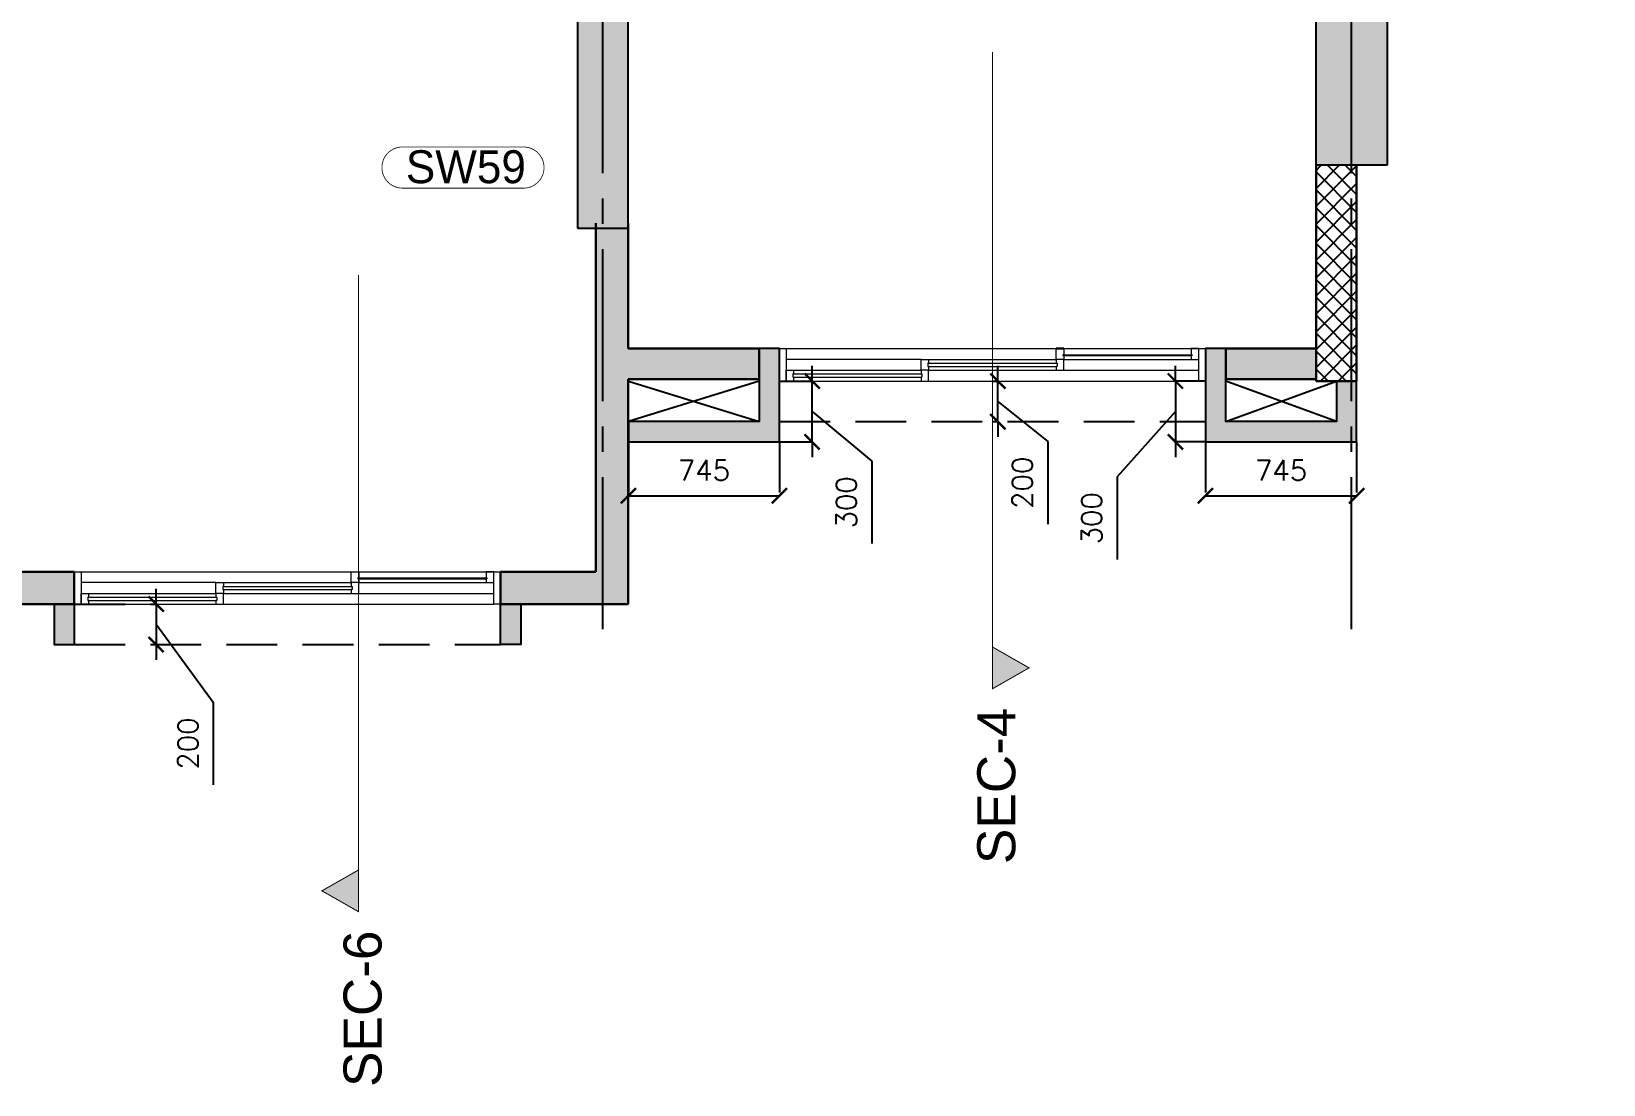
# Model space of a CAD drawing. Header units: millimetres. Extents: x 1181448 to 1317632, y -5734806 to -5633961.
# Drawn here: x 1210470 to 1218219, y -5731054 to -5725860 of the extents above; entities that cross this region are included whole.
import ezdxf

# ---------------------------------------------------------------- set-up
doc = ezdxf.new("R2010")
doc.units = ezdxf.units.MM
doc.header["$LTSCALE"] = 1000
doc.header["$MEASUREMENT"] = 0
for name, pattern in [('1BHK-A$0$AUDIT_D_120904163729-0', [0]), ('AUDIT_D_120904163729-0', [0]), ('T8(T9 IS SIMILAR) - TYPICAL FLOOR ELEVATION$1$AUDIT_D_120904163729-0', [0]), ('T8(T9 IS SIMILAR) - TYPICAL FLOOR ELEVATION$1$HIDDEN', [0.375, 0.25, -0.125]), ('T8_PROFILE SECTIONS$0$HIDDEN', [0.375, 0.25, -0.125]), ('T8_PROFILE SECTIONS$0$PHANTOM2', [1.25, 0.625, -0.125, 0.125, -0.125, 0.125, -0.125]), ('T8_REFUGE COLUMNS$0$CENTER2', [1.125, 0.75, -0.125, 0.125, -0.125])]:
    doc.linetypes.add(name, pattern=pattern)
doc.layers.get('0').update_dxf_attribs({"linetype": 'AUDIT_D_120904163729-0'})
for name, color, linetype in [('1BHK-A$0$A-HATCH -160', 251, '1BHK-A$0$AUDIT_D_120904163729-0'), ('A_dim', 1, 'Continuous'), ('T8(T9 IS SIMILAR) - REFUGE FLOOR$1$A_rail', 253, 'Continuous'), ('T8(T9 IS SIMILAR) - TYPICAL FLOOR ELEVATION$0$A-DIM', 1, 'T8(T9 IS SIMILAR) - TYPICAL FLOOR ELEVATION$1$AUDIT_D_120904163729-0'), ('T8(T9 IS SIMILAR) - TYPICAL FLOOR ELEVATION$1$A-WALL HATCH', 252, 'T8(T9 IS SIMILAR) - TYPICAL FLOOR ELEVATION$1$AUDIT_D_120904163729-0'), ('T8(T9 IS SIMILAR) - TYPICAL FLOOR ELEVATION$1$A-WALL-FEATURES', 6, 'T8(T9 IS SIMILAR) - TYPICAL FLOOR ELEVATION$1$AUDIT_D_120904163729-0'), ('T8_PROFILE SECTIONS$0$A-PROFILE SECTIONS', 81, 'T8_PROFILE SECTIONS$0$PHANTOM2'), ('T8_REFUGE COLUMNS$0$A-CENTERLINE', 193, 'T8_REFUGE COLUMNS$0$CENTER2'), ('T8_REFUGE COLUMNS$1$A-RCC COLS', 3, 'Continuous')]:
    doc.layers.add(name, color=color, linetype=linetype)
for name, color, linetype, lineweight in [('1BHK-A$1$A-WALL- 160', 6, 'Continuous', 30), ('1BHK-A$1$Window', 4, 'Continuous', 20), ('T8(T9 IS SIMILAR) - REFUGE FLOOR$0$D&W', 8, 'Continuous', 25), ('T8_REFUGE COLUMNS$0$A-COLUMN NO size reduce', 81, 'Continuous', 25)]:
    doc.layers.add(name, color=color, linetype=linetype, lineweight=lineweight)
doc.layers.add('T8_REFUGE COLUMNS$0$COL-HATCH', color=7, linetype='Continuous', lineweight=25, true_color=0xa3a3a3)
doc.styles.add('T8(T9 IS SIMILAR) - TYPICAL FLOOR ELEVATION$0$Romans 1', font='romans.shx', dxfattribs={"height": 100})
doc.styles.add('T8_PROFILE SECTIONS$0$arial', font='sanss___.ttf')
doc.styles.add('T8_REFUGE COLUMNS$0$STANDARD', font='GOTHIC.TTF')
doc.dimstyles.new('T8(T9 IS SIMILAR) - TYPICAL FLOOR ELEVATION$0$ALPINE S', dxfattribs={"dimscale": 0, "dimtxt": 100, "dimasz": 75, "dimexe": 0, "dimexo": 0, "dimgap": 75, "dimtad": 1, "dimdec": 0, "dimzin": 0, "dimdsep": 46, "dimtxsty": 'T8(T9 IS SIMILAR) - TYPICAL FLOOR ELEVATION$0$Romans 1', "dimblk": 'T8(T9 IS SIMILAR) - TYPICAL FLOOR ELEVATION$0$_ArchTick', "dimcen": 0.09, "dimclrd": 256, "dimclre": 256, "dimclrt": 7, "dimadec": 0, "dimazin": 0, "dimtfac": 1, "dimtdec": 0, "dimtofl": 0, "dimtmove": 1, "dimatfit": 0, "dimldrblk": 'T8(T9 IS SIMILAR) - TYPICAL FLOOR ELEVATION$0$_Open90', "dimfxl": 1, "dimtolj": 1, "dimtzin": 0, "dimarcsym": 0})

# ---------------------------------------------------------------- blocks, each defined once
blk = doc.blocks.new('T8_REFUGE COLUMNS')
at = {"layer": 'T8_REFUGE COLUMNS$0$COL-HATCH', "linetype": 'ByBlock'}
h = blk.add_hatch(color=256, dxfattribs=at)
h.dxf.hatch_style = 1
h.paths.add_polyline_path([(1213162.1, -5726829.9), (1213412.1, -5726829.9), (1213412.1, -5724474.9), (1213162.1, -5724474.9)])
h = blk.add_hatch(color=256, dxfattribs=at)
h.dxf.hatch_style = 1
h.paths.add_polyline_path([(1217152.1, -5726519.9), (1216802.1, -5726519.9), (1216802.1, -5724724.9), (1217152.1, -5724724.9)])
at = {"layer": 'T8_REFUGE COLUMNS$0$A-CENTERLINE'}
for p, q in [((1216977.1, -5728808.5), (1216977.1, -5698299.6)), ((1213287.1, -5728808.5), (1213287.1, -5698573.6))]:
    blk.add_line(p, q, dxfattribs=at)
at = {"layer": 'T8_REFUGE COLUMNS$0$A-COLUMN NO size reduce', "linetype": 'ByBlock', "const_width": 3.9}
blk.add_lwpolyline([(1212299.3, -5726633.2, -1), (1212299.3, -5726430), (1212895.2, -5726430, -1), (1212895.2, -5726633.2)], format="xyb", close=True, dxfattribs=at)
at = {"layer": 'T8_REFUGE COLUMNS$1$A-RCC COLS', "linetype": 'ByBlock'}
for points in [[(1213162.1, -5726829.9), (1213412.1, -5726829.9), (1213412.1, -5724474.9), (1213162.1, -5724474.9)], [(1217152.1, -5726519.9), (1216802.1, -5726519.9), (1216802.1, -5724724.9), (1217152.1, -5724724.9)]]:
    blk.add_lwpolyline(points, close=True, dxfattribs=at)
at = {"layer": 'T8_REFUGE COLUMNS$0$A-COLUMN NO size reduce', "linetype": 'ByBlock', "insert": (1212315.6, -5726446.3), "char_height": 162.5, "attachment_point": 1, "style": 'T8_REFUGE COLUMNS$0$STANDARD'}
blk.add_mtext_dynamic_manual_height_columns('SW59', width=444.685, gutter_width=500, heights=[0], dxfattribs=at)
blk = doc.blocks.new('1BHK-A$1$2100')
at = {"layer": '1BHK-A$1$Window', "color": 1, "lineweight": 13}
for p, q in [((1150876.5, -5693344.1), (1148842.5, -5693344.1)), ((1149507.5, -5693344.1), (1148880, -5693344.1)), ((1149507.5, -5693397.4), (1148880, -5693397.4)), ((1150173.7, -5693397.4), (1149545, -5693397.4)), ((1150211.2, -5693397.4), (1150876.5, -5693397.4)), ((1149507.5, -5693450.8), (1148842.5, -5693450.8)), ((1150173.7, -5693504.1), (1148842.5, -5693504.1)), ((1150173.7, -5693450.8), (1149545, -5693450.8)), ((1150839, -5693450.8), (1150211.2, -5693450.8)), ((1150839, -5693504.1), (1150211.2, -5693504.1))]:
    blk.add_line(p, q, dxfattribs=at)
at = {"layer": '1BHK-A$1$Window', "color": 5, "lineweight": 13}
for p, q in [((1149507.5, -5693374.4), (1148880, -5693374.4)), ((1149507.5, -5693378.9), (1148880, -5693378.9)), ((1150173.7, -5693416), (1149545, -5693416)), ((1150173.7, -5693432.2), (1149545, -5693432.2)), ((1150839, -5693469.3), (1150211.2, -5693469.3)), ((1150839, -5693485.5), (1150211.2, -5693485.5))]:
    blk.add_line(p, q, dxfattribs=at)
at = {"layer": '1BHK-A$1$Window', "color": 4, "lineweight": 13}
for points in [[(1148842.5, -5693344.1), (1148809.5, -5693344.1), (1148809.5, -5693504.1), (1148842.5, -5693504.1)], [(1148880, -5693378.9), (1148880, -5693397.4), (1148842.5, -5693397.4), (1148842.5, -5693344.1), (1148880, -5693344.1), (1148880, -5693374.4), (1148875.5, -5693374.4), (1148875.5, -5693378.9)], [(1149507.5, -5693378.9), (1149507.5, -5693397.4), (1149545, -5693397.4), (1149545, -5693344.1), (1149507.5, -5693344.1), (1149507.5, -5693374.4), (1149512, -5693374.4), (1149512, -5693378.9)], [(1150909.5, -5693344.1), (1150876.5, -5693344.1), (1150876.5, -5693504.1), (1150909.5, -5693504.1)], [(1149545, -5693432.2), (1149545, -5693450.8), (1149507.5, -5693450.8), (1149507.5, -5693397.4), (1149545, -5693397.4), (1149545, -5693416), (1149540.5, -5693416), (1149540.5, -5693432.2)], [(1150173.7, -5693432.2), (1150173.7, -5693450.8), (1150211.2, -5693450.8), (1150211.2, -5693397.4), (1150173.7, -5693397.4), (1150173.7, -5693416), (1150178.2, -5693416), (1150178.2, -5693432.2)], [(1150211.2, -5693485.5), (1150211.2, -5693504.1), (1150173.7, -5693504.1), (1150173.7, -5693450.8), (1150211.2, -5693450.8), (1150211.2, -5693469.3), (1150206.7, -5693469.3), (1150206.7, -5693485.5)], [(1150839, -5693485.5), (1150839, -5693504.1), (1150876.5, -5693504.1), (1150876.5, -5693450.8), (1150839, -5693450.8), (1150839, -5693469.3), (1150843.5, -5693469.3), (1150843.5, -5693485.5)]]:
    blk.add_lwpolyline(points, close=True, dxfattribs=at)
blk = doc.blocks.new('1BHK-A')
at = {"layer": '1BHK-A$0$A-HATCH -160', "linetype": 'ByBlock'}
h = blk.add_hatch(dxfattribs=at)
h.set_pattern_fill('HEX', color=256, scale=150)
h.paths.add_polyline_path([(1144639.9, -5727571.2), (1144639.7, -5727421.2), (1144639.8, -5727421.2), (1144639.8, -5726805.6), (1144799.8, -5726805.6), (1144799.5, -5728524.6), (1145269.9, -5728524.6), (1145269.9, -5728684.6), (1144639.5, -5728684.6), (1144639.7, -5727571.2)])
h.paths.add_polyline_path([(1147369.9, -5728524.6), (1147999.5, -5728524.6), (1147999.5, -5728684.6), (1147369.9, -5728684.6)])
h.paths.add_polyline_path([(1148299.5, -5724624.6), (1150189.8, -5724624.6), (1150189.8, -5722879.6), (1150039.8, -5722879.6), (1150039.8, -5724474.5), (1148299.5, -5724474.5)])
h.paths.add_polyline_path([(1150039.7, -5719224.6), (1150189.8, -5719224.6), (1150189.8, -5721774.6), (1150039.7, -5721774.6)])
h.paths.add_polyline_path([(1144599.6, -5723174.6), (1144759.6, -5723174.6), (1144759.6, -5723314.6), (1145789.5, -5723314.6), (1145789.5, -5723174.6), (1145949.5, -5723174.6), (1145949.5, -5723474.6), (1144599.6, -5723474.4)])
h.paths.add_polyline_path([(1144599.6, -5721924.6), (1144759.6, -5721924.6), (1144759.6, -5722524.6), (1144599.6, -5722524.6)])
h.paths.add_polyline_path([(1145549.4, -5721834.8), (1145789.5, -5721834.8), (1145789.5, -5722524.6), (1145949.5, -5722524.6), (1145949.5, -5721924.7), (1145789.5, -5721924.5), (1145789.5, -5721674.6), (1145549.4, -5721674.6)])
h = blk.add_hatch(dxfattribs=at)
h.set_pattern_fill('ANSI37', color=256, scale=500)
h.set_pattern_definition([(45, (0, -0.906), (-44.1941738, 44.1941738), []), (135, (0, -0.906), (-44.1941738, -44.1941738), [])])
h.paths.add_polyline_path([(1141249.5, -5723474.6), (1141899.2, -5723474.6), (1141899.2, -5723274.6), (1141249.5, -5723274.6)])
h.paths.add_polyline_path([(1141049.8, -5726520.2), (1141249.8, -5726520.2), (1141249.8, -5727581.2), (1141049.8, -5727581.2)])
h.paths.add_polyline_path([(1148199.5, -5727009.5), (1147999.5, -5727009.5), (1147999.5, -5728684.6), (1148199.5, -5728684.6)])
h = blk.add_hatch(dxfattribs=at)
h.set_pattern_fill('HEX', color=256, scale=150)
h.set_pattern_definition([(0, (-9e-05, 0.28), (0, 32.47595264), [18.75, -37.5]), (120, (-9e-05, 0.28), (-28.125, -16.23797632), [18.75, -37.5]), (60, (18.75, 0.28), (-28.125, 16.23797632), [18.75, -37.5])])
h.paths.add_polyline_path([(1143995, -5727424), (1144639.8, -5727424), (1144639.8, -5727574), (1143995, -5727574)])
h.paths.add_polyline_path([(1141695, -5727424), (1141249.5, -5727424), (1141249.5, -5727574), (1141695, -5727574)])
at = {"layer": '1BHK-A$1$A-WALL- 160', "linetype": 'ByBlock'}
for p, q in [((1141049.5, -5727584, 0.7), (1141049.5, -5726520.2)), ((1141249.5, -5727584, 0.7), (1141249.5, -5726520.2)), ((1144639.8, -5727424), (1144639.8, -5726805.6)), ((1144799.5, -5728524.6), (1144799.5, -5726805.6)), ((1141249.5, -5727424), (1141695, -5727424)), ((1141695, -5727424), (1141695, -5727574)), ((1142493, -5727424), (1142530.5, -5727424)), ((1143995, -5727424), (1144639.8, -5727424)), ((1143995, -5727424), (1143995.1, -5727574)), ((1141049.5, -5727584, 0.7), (1141249.5, -5727584, 0.7)), ((1141249.5, -5727574, 0.7), (1141695, -5727574)), ((1143995.1, -5727574), (1144639.5, -5727574)), ((1144639.5, -5728684.6), (1144639.5, -5727574)), ((1144799.5, -5728524.6), (1145269.9, -5728524.6)), ((1145269.9, -5728524.6), (1145269.9, -5728684.6)), ((1147369.9, -5728524.6), (1147999.5, -5728524.6)), ((1147369.9, -5728524.6), (1147369.9, -5728684.6)), ((1144639.5, -5728684.6), (1145269.9, -5728684.6)), ((1147369.9, -5728684.6), (1148199.5, -5728684.6))]:
    blk.add_line(p, q, dxfattribs=at)
for p in [(-7014.5, -34079.9, 0.7), (-3539.6, -35180.5)]:
    blk.add_blockref('1BHK-A$1$2100', p, dxfattribs=at)
blk = doc.blocks.new('T8(T9 IS SIMILAR) - TYPICAL FLOOR ELEVATION$0$_ArchTick')
at = {"color": 0, "linetype": 'ByBlock', "const_width": 0.15}
blk.add_lwpolyline([(-0.5, -0.5), (0.5, 0.5)], dxfattribs=at)
blk = doc.blocks.new('*D2279')
at = {"layer": 'T8(T9 IS SIMILAR) - TYPICAL FLOOR ELEVATION$0$A-DIM', "lineweight": -2, "transparency": 16777216}
for p, q in [((1211084.8, -5728684), (1211084.8, -5728609)), ((1211084.8, -5728684), (1211084.8, -5728884)), ((1211084.8, -5728784), (1211366.6, -5729168.4)), ((1211084.8, -5728884), (1211084.8, -5728959)), ((1211366.6, -5729168.4), (1211366.6, -5729575.6))]:
    blk.add_line(p, q, dxfattribs=at)
at = {"layer": 'T8(T9 IS SIMILAR) - TYPICAL FLOOR ELEVATION$0$A-DIM', "linetype": 'T8(T9 IS SIMILAR) - TYPICAL FLOOR ELEVATION$1$HIDDEN', "lineweight": -2, "transparency": 16777216}
for p, q in [((1210681.9, -5728684), (1211084.8, -5728684)), ((1210681.9, -5728884), (1211084.8, -5728884))]:
    blk.add_line(p, q, dxfattribs=at)
at = {"layer": 'T8(T9 IS SIMILAR) - TYPICAL FLOOR ELEVATION$0$A-DIM', "linetype": 'ByBlock', "lineweight": -2, "transparency": 16777216, "xscale": 75, "yscale": 75, "zscale": 75}
for p, rotation in [((1211084.8, -5728684), 270), ((1211084.8, -5728884), 90)]:
    blk.add_blockref('T8(T9 IS SIMILAR) - TYPICAL FLOOR ELEVATION$0$_ArchTick', p, dxfattribs=dict(at, rotation=rotation))
at = {"layer": 'T8(T9 IS SIMILAR) - TYPICAL FLOOR ELEVATION$0$A-DIM', "color": 7, "linetype": 'ByBlock', "transparency": 16777216, "insert": (1211241.6, -5729372), "char_height": 100, "attachment_point": 5, "rotation": 90, "style": 'T8(T9 IS SIMILAR) - TYPICAL FLOOR ELEVATION$0$Romans 1'}
blk.add_mtext('\\A1;200', dxfattribs=at)
blk = doc.blocks.new('T8(T9 IS SIMILAR) - TYPICAL FLOOR ELEVATION$0$_Open90')
at = {"color": 0, "linetype": 'ByBlock', "lineweight": -2}
for p, q in [((0, 0), (-1, 0)), ((-0.5, 0.5), (0, 0)), ((0, 0), (-0.5, -0.5))]:
    blk.add_line(p, q, dxfattribs=at)
blk = doc.blocks.new('*D2197')
at = {"layer": 'T8(T9 IS SIMILAR) - TYPICAL FLOOR ELEVATION$0$A-DIM', "lineweight": -2, "transparency": 16777216}
for p, q in [((1214318.2, -5727584.6), (1214318.2, -5727509.6)), ((1214318.2, -5727884.6), (1214318.2, -5727584.6)), ((1214318.2, -5727734.6), (1214611.7, -5727979)), ((1214318.2, -5727884.6), (1214318.2, -5727959.6)), ((1214611.7, -5727979), (1214611.7, -5728386.1))]:
    blk.add_line(p, q, dxfattribs=at)
at = {"layer": 'T8(T9 IS SIMILAR) - TYPICAL FLOOR ELEVATION$0$A-DIM', "linetype": 'T8(T9 IS SIMILAR) - TYPICAL FLOOR ELEVATION$1$HIDDEN', "lineweight": -2, "transparency": 16777216}
for p, q in [((1214156.8, -5727584.6), (1214318.2, -5727584.6)), ((1214156.8, -5727884.6), (1214318.2, -5727884.6))]:
    blk.add_line(p, q, dxfattribs=at)
at = {"layer": 'T8(T9 IS SIMILAR) - TYPICAL FLOOR ELEVATION$0$A-DIM', "linetype": 'ByBlock', "lineweight": -2, "transparency": 16777216, "xscale": 75, "yscale": 75, "zscale": 75}
for p, rotation in [((1214318.2, -5727584.6), 270), ((1214318.2, -5727884.6), 90)]:
    blk.add_blockref('T8(T9 IS SIMILAR) - TYPICAL FLOOR ELEVATION$0$_ArchTick', p, dxfattribs=dict(at, rotation=rotation))
at = {"layer": 'T8(T9 IS SIMILAR) - TYPICAL FLOOR ELEVATION$0$A-DIM', "color": 7, "linetype": 'ByBlock', "transparency": 16777216, "insert": (1214486.7, -5728182.6), "char_height": 100, "attachment_point": 5, "rotation": 90, "style": 'T8(T9 IS SIMILAR) - TYPICAL FLOOR ELEVATION$0$Romans 1'}
blk.add_mtext('\\A1;300', dxfattribs=at)
blk = doc.blocks.new('*D2198')
at = {"layer": 'T8(T9 IS SIMILAR) - TYPICAL FLOOR ELEVATION$0$A-DIM', "lineweight": -2, "transparency": 16777216}
for p, q in [((1215233.8, -5727584.6), (1215233.8, -5727509.6)), ((1215233.8, -5727784.6), (1215233.8, -5727584.6)), ((1215233.8, -5727684.6), (1215479.2, -5727882.7)), ((1215233.8, -5727784.6), (1215233.8, -5727859.6)), ((1215479.2, -5727882.7), (1215479.2, -5728289.8))]:
    blk.add_line(p, q, dxfattribs=at)
at = {"layer": 'T8(T9 IS SIMILAR) - TYPICAL FLOOR ELEVATION$0$A-DIM', "linetype": 'T8(T9 IS SIMILAR) - TYPICAL FLOOR ELEVATION$1$HIDDEN', "lineweight": -2, "transparency": 16777216}
for p, q in [((1215206.8, -5727584.6), (1215233.8, -5727584.6)), ((1215206.8, -5727784.6), (1215233.8, -5727784.6))]:
    blk.add_line(p, q, dxfattribs=at)
at = {"layer": 'T8(T9 IS SIMILAR) - TYPICAL FLOOR ELEVATION$0$A-DIM', "linetype": 'ByBlock', "lineweight": -2, "transparency": 16777216, "xscale": 75, "yscale": 75, "zscale": 75}
for p, rotation in [((1215233.8, -5727584.6), 270), ((1215233.8, -5727784.6), 90)]:
    blk.add_blockref('T8(T9 IS SIMILAR) - TYPICAL FLOOR ELEVATION$0$_ArchTick', p, dxfattribs=dict(at, rotation=rotation))
at = {"layer": 'T8(T9 IS SIMILAR) - TYPICAL FLOOR ELEVATION$0$A-DIM', "color": 7, "linetype": 'ByBlock', "transparency": 16777216, "insert": (1215354.2, -5728086.2), "char_height": 100, "attachment_point": 5, "rotation": 90, "style": 'T8(T9 IS SIMILAR) - TYPICAL FLOOR ELEVATION$0$Romans 1'}
blk.add_mtext('\\A1;200', dxfattribs=at)
blk = doc.blocks.new('*D2199')
at = {"layer": 'T8(T9 IS SIMILAR) - TYPICAL FLOOR ELEVATION$0$A-DIM', "linetype": 'T8(T9 IS SIMILAR) - TYPICAL FLOOR ELEVATION$1$HIDDEN', "lineweight": -2, "transparency": 16777216}
for p, q in [((1213412.3, -5727884.6), (1213412.3, -5728150.3)), ((1214156.8, -5727884.6), (1214156.8, -5728150.3))]:
    blk.add_line(p, q, dxfattribs=at)
at = {"layer": 'T8(T9 IS SIMILAR) - TYPICAL FLOOR ELEVATION$0$A-DIM', "lineweight": -2, "transparency": 16777216}
blk.add_line((1213412.3, -5728150.3), (1214156.8, -5728150.3), dxfattribs=at)
at = {"layer": 'T8(T9 IS SIMILAR) - TYPICAL FLOOR ELEVATION$0$A-DIM', "linetype": 'ByBlock', "lineweight": -2, "transparency": 16777216, "xscale": 75, "yscale": 75, "zscale": 75, "rotation": 180}
blk.add_blockref('T8(T9 IS SIMILAR) - TYPICAL FLOOR ELEVATION$0$_ArchTick', (1213412.3, -5728150.3), dxfattribs=at)
at = {"layer": 'T8(T9 IS SIMILAR) - TYPICAL FLOOR ELEVATION$0$A-DIM', "linetype": 'ByBlock', "lineweight": -2, "transparency": 16777216, "xscale": 75, "yscale": 75, "zscale": 75}
blk.add_blockref('T8(T9 IS SIMILAR) - TYPICAL FLOOR ELEVATION$0$_ArchTick', (1214156.8, -5728150.3), dxfattribs=at)
at = {"layer": 'T8(T9 IS SIMILAR) - TYPICAL FLOOR ELEVATION$0$A-DIM', "color": 7, "linetype": 'ByBlock', "transparency": 16777216, "insert": (1213784.5, -5728025.3), "char_height": 100, "attachment_point": 5, "style": 'T8(T9 IS SIMILAR) - TYPICAL FLOOR ELEVATION$0$Romans 1'}
blk.add_mtext('\\A1;745', dxfattribs=at)
blk = doc.blocks.new('*D2200')
at = {"layer": 'T8(T9 IS SIMILAR) - TYPICAL FLOOR ELEVATION$0$A-DIM', "linetype": 'T8(T9 IS SIMILAR) - TYPICAL FLOOR ELEVATION$1$HIDDEN', "lineweight": -2, "transparency": 16777216}
for p, q in [((1216256.8, -5727884.6), (1216256.8, -5728150.3)), ((1217001.9, -5727884.6), (1217001.9, -5728150.3))]:
    blk.add_line(p, q, dxfattribs=at)
at = {"layer": 'T8(T9 IS SIMILAR) - TYPICAL FLOOR ELEVATION$0$A-DIM', "lineweight": -2, "transparency": 16777216}
blk.add_line((1216256.8, -5728150.3), (1217001.9, -5728150.3), dxfattribs=at)
at = {"layer": 'T8(T9 IS SIMILAR) - TYPICAL FLOOR ELEVATION$0$A-DIM', "linetype": 'ByBlock', "lineweight": -2, "transparency": 16777216, "xscale": 75, "yscale": 75, "zscale": 75, "rotation": 180}
blk.add_blockref('T8(T9 IS SIMILAR) - TYPICAL FLOOR ELEVATION$0$_ArchTick', (1216256.8, -5728150.3), dxfattribs=at)
at = {"layer": 'T8(T9 IS SIMILAR) - TYPICAL FLOOR ELEVATION$0$A-DIM', "linetype": 'ByBlock', "lineweight": -2, "transparency": 16777216, "xscale": 75, "yscale": 75, "zscale": 75}
blk.add_blockref('T8(T9 IS SIMILAR) - TYPICAL FLOOR ELEVATION$0$_ArchTick', (1217001.9, -5728150.3), dxfattribs=at)
at = {"layer": 'T8(T9 IS SIMILAR) - TYPICAL FLOOR ELEVATION$0$A-DIM', "color": 7, "linetype": 'ByBlock', "transparency": 16777216, "insert": (1216629.4, -5728025.3), "char_height": 100, "attachment_point": 5, "style": 'T8(T9 IS SIMILAR) - TYPICAL FLOOR ELEVATION$0$Romans 1'}
blk.add_mtext('\\A1;745', dxfattribs=at)
blk = doc.blocks.new('*D2201')
at = {"layer": 'T8(T9 IS SIMILAR) - TYPICAL FLOOR ELEVATION$0$A-DIM', "lineweight": -2, "transparency": 16777216}
for p, q in [((1216108.5, -5727584.6), (1216108.5, -5727509.6)), ((1216108.5, -5727584.6), (1216108.5, -5727884.6)), ((1216108.5, -5727734.6), (1215821, -5728057.6)), ((1216108.5, -5727884.6), (1216108.5, -5727959.6)), ((1215821, -5728057.6), (1215821, -5728464.7))]:
    blk.add_line(p, q, dxfattribs=at)
at = {"layer": 'T8(T9 IS SIMILAR) - TYPICAL FLOOR ELEVATION$0$A-DIM', "linetype": 'T8(T9 IS SIMILAR) - TYPICAL FLOOR ELEVATION$1$HIDDEN', "lineweight": -2, "transparency": 16777216}
for p, q in [((1216256.8, -5727584.6), (1216108.5, -5727584.6)), ((1216256.8, -5727884.6), (1216108.5, -5727884.6))]:
    blk.add_line(p, q, dxfattribs=at)
at = {"layer": 'T8(T9 IS SIMILAR) - TYPICAL FLOOR ELEVATION$0$A-DIM', "linetype": 'ByBlock', "lineweight": -2, "transparency": 16777216, "xscale": 75, "yscale": 75, "zscale": 75}
for p, rotation in [((1216108.5, -5727584.6), 270), ((1216108.5, -5727884.6), 90)]:
    blk.add_blockref('T8(T9 IS SIMILAR) - TYPICAL FLOOR ELEVATION$0$_ArchTick', p, dxfattribs=dict(at, rotation=rotation))
at = {"layer": 'T8(T9 IS SIMILAR) - TYPICAL FLOOR ELEVATION$0$A-DIM', "color": 7, "linetype": 'ByBlock', "transparency": 16777216, "insert": (1215696, -5728261.1), "char_height": 100, "attachment_point": 5, "rotation": 90, "style": 'T8(T9 IS SIMILAR) - TYPICAL FLOOR ELEVATION$0$Romans 1'}
blk.add_mtext('\\A1;300', dxfattribs=at)
blk = doc.blocks.new('T8_PROFILE SECTIONS$0$MH')
at = {"layer": 'T8_PROFILE SECTIONS$0$A-PROFILE SECTIONS', "linetype": 'T8_PROFILE SECTIONS$0$HIDDEN', "ltscale": 2}
h = blk.add_hatch(color=256, dxfattribs=at)
h.dxf.hatch_style = 1
h.paths.add_polyline_path([(1140339.1, -5697424.8), (1140519.9, -5697528.1), (1140339.1, -5697631.3)])
at = {"layer": 'T8_PROFILE SECTIONS$0$A-PROFILE SECTIONS', "linetype": 'T8_PROFILE SECTIONS$0$HIDDEN', "ltscale": 2, "const_width": 5}
blk.add_lwpolyline([(1140339.1, -5697424.8), (1140339.1, -5697424.8), (1140519.9, -5697528.1), (1140339.1, -5697631.3)], close=True, dxfattribs=at)
blk.add_lwpolyline([(1140339.1, -5697424.8), (1140339.1, -5700565.7)], dxfattribs=at)
blk = doc.blocks.new('PROFILE SECTION LINE T9')
at = {"layer": 'T8_PROFILE SECTIONS$0$A-PROFILE SECTIONS', "linetype": 'ByBlock', "xscale": -1, "rotation": 180}
blk.add_blockref('T8_PROFILE SECTIONS$0$MH', (-1110850.7, -5714911.2, 0), dxfattribs=at)
at = {"layer": 'T8_PROFILE SECTIONS$0$A-PROFILE SECTIONS', "linetype": 'ByBlock', "rotation": 180}
blk.add_blockref('T8_PROFILE SECTIONS$0$MH', (1166703.8, -5716010.7, 0), dxfattribs=at)
at = {"layer": 'T8_PROFILE SECTIONS$0$A-PROFILE SECTIONS', "linetype": 'ByBlock', "char_height": 187.5, "attachment_point": 3, "rotation": 90, "style": 'T8_PROFILE SECTIONS$0$arial'}
for s, insert in [('SEC-4', (29413.9, -17579.2, 0)), ('SEC-6', (26290.2, -18678.6, 0))]:
    blk.add_mtext_dynamic_manual_height_columns(s, width=301.334, gutter_width=500, heights=[0], dxfattribs=dict(at, insert=insert))
blk = doc.blocks.new('T8(T9 IS SIMILAR) - TYPICAL FLOOR ELEVATION')
at = {"layer": 'T8(T9 IS SIMILAR) - TYPICAL FLOOR ELEVATION$1$A-WALL HATCH', "linetype": 'ByBlock'}
h = blk.add_hatch(dxfattribs=at)
h.set_pattern_fill('ZIGZAG', color=256, scale=250)
h.set_pattern_definition([(0, (0, 0), (31.25, 31.25), [31.25, -31.25]), (90, (31.25, 0), (-31.25, 31.25), [31.25, -31.25])])
h.paths.add_polyline_path([(1186332.7, -5719983.5), (1186332.7, -5719683.5), (1186432.7, -5719683.5), (1186432.7, -5719883.5), (1186982.7, -5719883.5), (1186982.7, -5719523.5), (1187082.7, -5719523.5), (1187082.7, -5719983.5)])
h.paths.add_polyline_path([(1190232.7, -5719983.5), (1190232.7, -5719683.5), (1190132.7, -5719683.5), (1190132.7, -5719883.5), (1189582.7, -5719883.5), (1189582.7, -5719523.5), (1189482.7, -5719523.5), (1189482.7, -5719983.5)])
h.paths.add_polyline_path([(1190857.7, -5717933.5), (1190857.7, -5717733.5), (1190757.7, -5717733.5), (1190757.7, -5717933.5)])
h.paths.add_polyline_path([(1193357.7, -5717733.5), (1193357.7, -5717933.5), (1193257.7, -5717933.5), (1193257.7, -5717733.5)])
h.paths.add_polyline_path([(1196632.8, -5709938.8), (1196632.8, -5709738.8), (1196532.8, -5709738.8), (1196532.8, -5709938.8)])
h.paths.add_polyline_path([(1194132, -5709738.8), (1194132, -5709938.8), (1194032, -5709938.8), (1194032, -5709738.8)])
h.paths.add_polyline_path([(1195742.7, -5701889.7), (1196212.8, -5701889.7), (1196212.8, -5702349.7), (1196112.8, -5702349.7), (1196112.8, -5701989.7), (1195742.7, -5701989.7)])
h.paths.add_polyline_path([(1198312.8, -5702349.7), (1198312.8, -5701889.7), (1199132.6, -5701889.7), (1199132.6, -5701989.7), (1198412.8, -5701989.7), (1198412.8, -5702349.7)])
h.paths.add_polyline_path([(1199662.5, -5701090.3), (1199662.5, -5700890.3), (1199762.5, -5700890.3), (1199762.5, -5701090.3)])
h.paths.add_polyline_path([(1201862.6, -5700890.3), (1201862.6, -5701090.3), (1201962.6, -5701090.3), (1201962.6, -5700890.3)])
h.paths.add_polyline_path([(1210681.9, -5700890.3), (1210681.9, -5701090.3), (1210581.9, -5701090.3), (1210581.9, -5700890.3)])
h.paths.add_polyline_path([(1212882, -5701090.3), (1212882, -5700890.3), (1212782, -5700890.3), (1212782, -5701090.3)])
h.paths.add_polyline_path([(1214231.8, -5702349.7), (1214231.8, -5701889.7), (1213412.3, -5701889.7), (1213412.3, -5701989.7), (1214131.8, -5701989.7), (1214131.8, -5702349.7)])
h.paths.add_polyline_path([(1216801.9, -5701889.7), (1216331.8, -5701889.7), (1216331.8, -5702349.7), (1216431.8, -5702349.7), (1216431.8, -5701989.7), (1216801.9, -5701989.7)])
h.paths.add_polyline_path([(1215911.7, -5709938.8), (1215911.7, -5709738.8), (1216011.7, -5709738.8), (1216011.7, -5709938.8)])
h.paths.add_polyline_path([(1218412.5, -5709738.8), (1218412.5, -5709938.8), (1218512.5, -5709938.8), (1218512.5, -5709738.8)])
h.paths.add_polyline_path([(1221686.9, -5717933.5), (1221686.9, -5717733.5), (1221786.9, -5717733.5), (1221786.9, -5717933.5)])
h.paths.add_polyline_path([(1219186.9, -5717733.5), (1219186.9, -5717933.5), (1219286.9, -5717933.5), (1219286.9, -5717733.5)])
h.paths.add_polyline_path([(1222311.8, -5719983.5), (1222311.8, -5719683.5), (1222411.8, -5719683.5), (1222411.8, -5719883.5), (1222961.8, -5719883.5), (1222961.8, -5719523.5), (1223061.8, -5719523.5), (1223061.8, -5719983.5)])
h.paths.add_polyline_path([(1226211.8, -5719983.5), (1226211.8, -5719683.5), (1226111.8, -5719683.5), (1226111.8, -5719883.5), (1225561.8, -5719883.5), (1225561.8, -5719523.5), (1225461.8, -5719523.5), (1225461.8, -5719983.5)])
h.paths.add_polyline_path([(1217001.9, -5727584.6), (1216901.9, -5727584.6), (1216901.9, -5727784.6), (1216356.8, -5727784.6), (1216356.8, -5727424.6), (1216256.8, -5727424.6), (1216256.8, -5727884.6), (1217001.9, -5727884.6)])
h.paths.add_polyline_path([(1214156.8, -5727424.6), (1214056.8, -5727424.6), (1214056.8, -5727784.6), (1213412.3, -5727784.6), (1213412.3, -5727884.6), (1214156.8, -5727884.6)])
h.paths.add_polyline_path([(1210681.9, -5728884), (1210681.9, -5728684), (1210581.9, -5728684), (1210581.9, -5728884)])
h.paths.add_polyline_path([(1212882, -5728684), (1212882, -5728884), (1212782, -5728884), (1212782, -5728684)])
h.paths.add_polyline_path([(1201862.6, -5728884), (1201862.6, -5728684), (1201962.6, -5728684), (1201962.6, -5728884)])
h.paths.add_polyline_path([(1199662.5, -5728684), (1199662.5, -5728884), (1199762.5, -5728884), (1199762.5, -5728684)])
h.paths.add_polyline_path([(1198387.7, -5727424.6), (1198487.7, -5727424.6), (1198487.7, -5727784.6), (1199132.3, -5727784.6), (1199132.3, -5727884.6), (1198387.7, -5727884.6)])
h.paths.add_polyline_path([(1195542.6, -5727584.6), (1195642.6, -5727584.6), (1195642.6, -5727784.6), (1196187.7, -5727784.6), (1196187.7, -5727424.6), (1196287.7, -5727424.6), (1196287.7, -5727884.6), (1195542.6, -5727884.6)])
at = {"layer": 'T8(T9 IS SIMILAR) - TYPICAL FLOOR ELEVATION$1$A-WALL-FEATURES', "color": 8, "linetype": 'ByBlock'}
for p, q in [((1214056.8, -5727584.6), (1213412.3, -5727784.6)), ((1213412.3, -5727584.6), (1214056.8, -5727784.6)), ((1216901.9, -5727784.6), (1216356.8, -5727584.6)), ((1216356.8, -5727784.6), (1216901.9, -5727584.6))]:
    blk.add_line(p, q, dxfattribs=at)
at = {"layer": 'T8(T9 IS SIMILAR) - TYPICAL FLOOR ELEVATION$1$A-WALL-FEATURES', "color": 8, "linetype": 'T8(T9 IS SIMILAR) - TYPICAL FLOOR ELEVATION$1$HIDDEN'}
for p, q in [((1214156.8, -5727784.6), (1216256.8, -5727784.6)), ((1210681.9, -5728884), (1212782, -5728884))]:
    blk.add_line(p, q, dxfattribs=at)
at = {"layer": 'T8(T9 IS SIMILAR) - TYPICAL FLOOR ELEVATION$1$A-WALL-FEATURES', "linetype": 'ByBlock'}
for points in [[(1214156.8, -5727424.6), (1214056.8, -5727424.6), (1214056.8, -5727784.6), (1213412.3, -5727784.6), (1213412.3, -5727884.6), (1214156.8, -5727884.6)], [(1217001.9, -5727584.6), (1216901.9, -5727584.6), (1216901.9, -5727784.6), (1216356.8, -5727784.6), (1216356.8, -5727424.6), (1216256.8, -5727424.6), (1216256.8, -5727884.6), (1217001.9, -5727884.6)], [(1210681.9, -5728884), (1210681.9, -5728684), (1210581.9, -5728684), (1210581.9, -5728884)], [(1212882, -5728684), (1212882, -5728884), (1212782, -5728884), (1212782, -5728684)]]:
    blk.add_lwpolyline(points, close=True, dxfattribs=at)
at = {"layer": 'T8(T9 IS SIMILAR) - TYPICAL FLOOR ELEVATION$0$A-DIM', "linetype": 'ByBlock'}
for base, p1, p2, picture, middle in [((1214318.2, -5727584.6), (1214156.8, -5727884.6), (1214156.8, -5727584.6), '*D2197', (1214611.7, -5728054)), ((1215233.8, -5727584.6), (1215206.8, -5727784.6), (1215206.8, -5727584.6), '*D2198', (1215479.2, -5727957.7)), ((1216108.5, -5727884.6), (1216256.8, -5727584.6), (1216256.8, -5727884.6), '*D2201', (1215821, -5728132.6)), ((1211084.8, -5728884), (1210681.9, -5728684), (1210681.9, -5728884), '*D2279', (1211366.6, -5729243.4))]:
    dim = blk.add_linear_dim(base=base, p1=p1, p2=p2, angle=90, dimstyle='T8(T9 IS SIMILAR) - TYPICAL FLOOR ELEVATION$0$ALPINE S', override={"dimscale": 1, "dimfxl": 5, "dimarcsym": 1}, dxfattribs=at)
    dim.commit()
    dim.dimension.update_dxf_attribs({"geometry": picture, "text_midpoint": middle, "dimtype": 128})
for base, p1, p2, picture, middle in [((1214156.7984, -5728150.3352), (1213412.2645, -5727884.644), (1214156.7984, -5727884.644), '*D2199', (1213784.5314, -5728025.3352)), ((1217001.9, -5728150.3), (1216256.8, -5727884.6), (1217001.9, -5727884.6), '*D2200', (1216629.4, -5728025.3))]:
    dim = blk.add_linear_dim(base=base, p1=p1, p2=p2, dimstyle='T8(T9 IS SIMILAR) - TYPICAL FLOOR ELEVATION$0$ALPINE S', override={"dimscale": 1, "dimfxl": 5, "dimarcsym": 1}, dxfattribs=at)
    dim.commit()
    dim.dimension.update_dxf_attribs({"geometry": picture, "text_midpoint": middle})
blk = doc.blocks.new('T8(T9 IS SIMILAR) - REFUGE FLOOR')
at = {"layer": 'T8(T9 IS SIMILAR) - REFUGE FLOOR$0$D&W', "linetype": 'ByBlock', "xscale": -1}
blk.add_blockref('1BHK-A', (2358051.5, -0.4), dxfattribs=at)
at = {"layer": 'T8(T9 IS SIMILAR) - REFUGE FLOOR$1$A_rail', "linetype": 'ByBlock'}
blk.add_blockref('T8_REFUGE COLUMNS', (0, 0), dxfattribs=at)
blk.add_blockref('T8(T9 IS SIMILAR) - TYPICAL FLOOR ELEVATION', (0, 0), dxfattribs=at)

msp = doc.modelspace()

# ---------------------------------------------------------------- block references
at = {"layer": 'A_dim', "linetype": 'ByBlock'}
msp.add_blockref('T8(T9 IS SIMILAR) - REFUGE FLOOR', (0, 0), dxfattribs=at)

# ---------------------------------------------------------------- next in the draw order: block references
at = {"layer": 'T8_PROFILE SECTIONS$0$A-PROFILE SECTIONS', "linetype": 'ByBlock'}
msp.add_blockref('PROFILE SECTION LINE T9', (1185718.2, -5711615.8, 0), dxfattribs=at)

doc.saveas('drawing.dxf')
